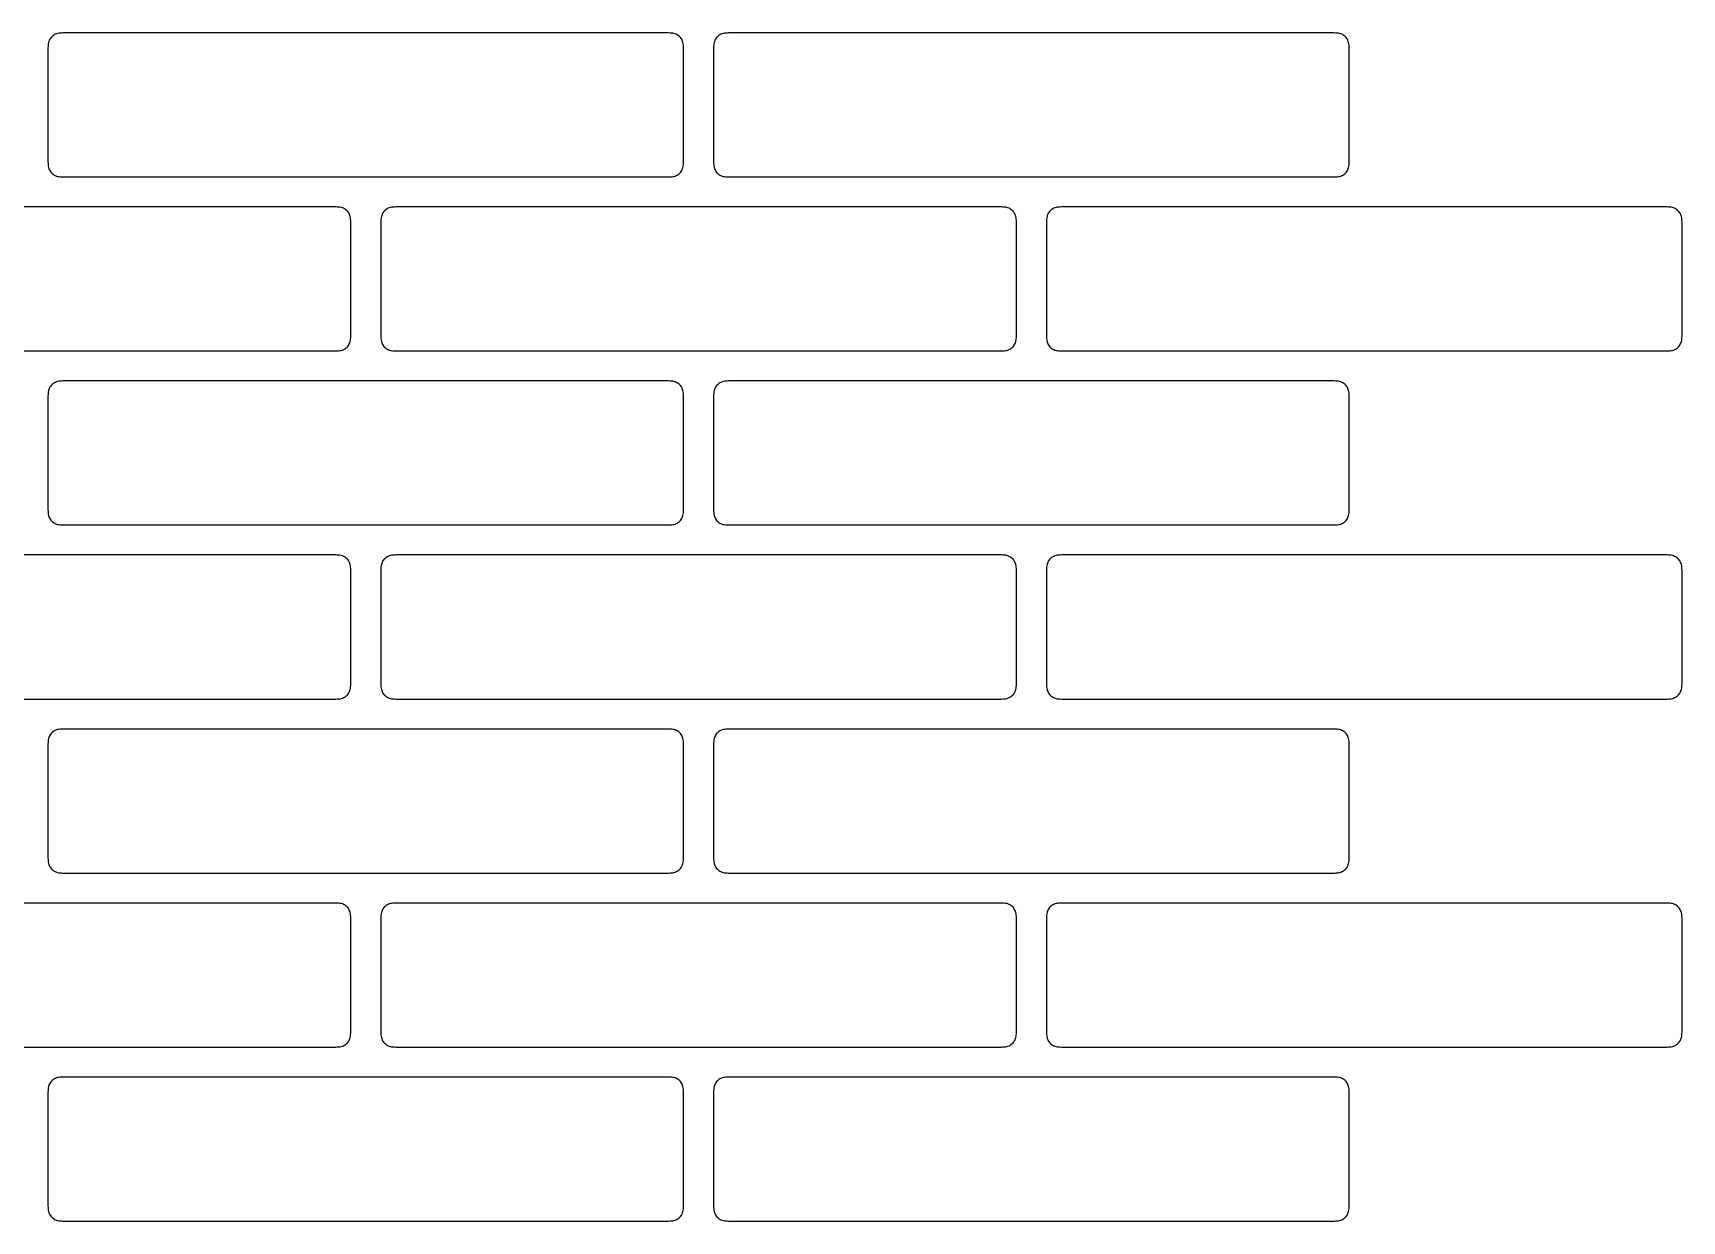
# Model space of a CAD drawing. Header units: metres. Extents: x 0 to 1210, y 0 to 744.
# Drawn here: x 660 to 1210, y 348 to 744 of the extents above; entities that cross this region are included whole.
import ezdxf

# ---------------------------------------------------------------- set-up
doc = ezdxf.new("R2010")
doc.units = ezdxf.units.M

msp = doc.modelspace()

# ---------------------------------------------------------------- linework, layer by layer
for p, q in [((666.07, 741.89), (665.9, 741.55)), ((666.25, 742.2), (666.07, 741.89)), ((666.47, 742.49), (666.25, 742.2)), ((666.7, 742.75), (666.47, 742.49)), ((666.97, 742.99), (666.7, 742.75)), ((667.25, 743.2), (666.97, 742.99)), ((667.57, 743.39), (667.25, 743.2)), ((667.9, 743.55), (667.57, 743.39)), ((668.27, 743.69), (667.9, 743.55)), ((668.65, 743.8), (668.27, 743.69)), ((669.07, 743.89), (668.65, 743.8)), ((669.5, 743.95), (669.07, 743.89)), ((669.97, 743.99), (669.5, 743.95)), ((670.45, 744), (669.97, 743.99)), ((872.27, 744), (670.45, 744)), ((872.76, 743.99), (872.27, 744)), ((873.22, 743.95), (872.76, 743.99)), ((873.66, 743.89), (873.22, 743.95)), ((874.07, 743.8), (873.66, 743.89)), ((874.46, 743.69), (874.07, 743.8)), ((874.82, 743.55), (874.46, 743.69)), ((875.16, 743.39), (874.82, 743.55)), ((875.47, 743.2), (875.16, 743.39)), ((875.76, 742.99), (875.47, 743.2)), ((876.02, 742.75), (875.76, 742.99)), ((876.26, 742.49), (876.02, 742.75)), ((876.47, 742.2), (876.26, 742.49)), ((876.66, 741.89), (876.47, 742.2)), ((876.82, 741.55), (876.66, 741.89)), ((887.89, 741.89), (887.72, 741.55)), ((888.07, 742.2), (887.89, 741.89)), ((888.29, 742.49), (888.07, 742.2)), ((888.52, 742.75), (888.29, 742.49)), ((888.79, 742.99), (888.52, 742.75)), ((889.07, 743.2), (888.79, 742.99)), ((889.39, 743.39), (889.07, 743.2)), ((889.72, 743.55), (889.39, 743.39)), ((890.09, 743.69), (889.72, 743.55)), ((890.47, 743.8), (890.09, 743.69)), ((890.89, 743.89), (890.47, 743.8)), ((891.32, 743.95), (890.89, 743.89)), ((891.79, 743.99), (891.32, 743.95)), ((892.27, 744), (891.79, 743.99)), ((1094.09, 744), (892.27, 744)), ((1094.58, 743.99), (1094.09, 744)), ((1095.04, 743.95), (1094.58, 743.99)), ((1095.48, 743.89), (1095.04, 743.95)), ((1095.89, 743.8), (1095.48, 743.89)), ((1096.28, 743.69), (1095.89, 743.8)), ((1096.64, 743.55), (1096.28, 743.69)), ((1096.98, 743.39), (1096.64, 743.55)), ((1097.29, 743.2), (1096.98, 743.39)), ((1097.58, 742.99), (1097.29, 743.2)), ((1097.84, 742.75), (1097.58, 742.99)), ((1098.08, 742.49), (1097.84, 742.75)), ((1098.29, 742.2), (1098.08, 742.49)), ((1098.48, 741.89), (1098.29, 742.2)), ((1098.64, 741.55), (1098.48, 741.89)), ((665.47, 739.49), (665.45, 739)), ((665.45, 739), (665.45, 701)), ((665.5, 739.95), (665.47, 739.49)), ((665.57, 740.39), (665.5, 739.95)), ((665.65, 740.8), (665.57, 740.39)), ((665.77, 741.19), (665.65, 740.8)), ((665.9, 741.55), (665.77, 741.19)), ((876.96, 741.19), (876.82, 741.55)), ((877.07, 740.8), (876.96, 741.19)), ((877.16, 740.39), (877.07, 740.8)), ((877.22, 739.95), (877.16, 740.39)), ((877.26, 739.49), (877.22, 739.95)), ((877.27, 739), (877.26, 739.49)), ((877.27, 701), (877.27, 739)), ((887.29, 739.49), (887.27, 739)), ((887.27, 739), (887.27, 701)), ((887.32, 739.95), (887.29, 739.49)), ((887.39, 740.39), (887.32, 739.95)), ((887.47, 740.8), (887.39, 740.39)), ((887.59, 741.19), (887.47, 740.8)), ((887.72, 741.55), (887.59, 741.19)), ((1098.78, 741.19), (1098.64, 741.55)), ((1098.89, 740.8), (1098.78, 741.19)), ((1098.98, 740.39), (1098.89, 740.8)), ((1099.04, 739.95), (1098.98, 740.39)), ((1099.08, 739.49), (1099.04, 739.95)), ((1099.09, 739), (1099.08, 739.49)), ((1099.09, 701), (1099.09, 739)), ((665.45, 701), (665.47, 700.51)), ((665.47, 700.51), (665.5, 700.05)), ((665.5, 700.05), (665.57, 699.61)), ((665.57, 699.61), (665.65, 699.2)), ((665.65, 699.2), (665.77, 698.81)), ((665.77, 698.81), (665.9, 698.45)), ((665.9, 698.45), (666.07, 698.11)), ((666.07, 698.11), (666.25, 697.8)), ((876.47, 697.8), (876.66, 698.11)), ((876.66, 698.11), (876.82, 698.45)), ((876.82, 698.45), (876.96, 698.81)), ((876.96, 698.81), (877.07, 699.2)), ((877.07, 699.2), (877.16, 699.61)), ((877.16, 699.61), (877.22, 700.05)), ((877.22, 700.05), (877.26, 700.51)), ((877.26, 700.51), (877.27, 701)), ((887.27, 701), (887.29, 700.51)), ((887.29, 700.51), (887.32, 700.05)), ((887.32, 700.05), (887.39, 699.61)), ((887.39, 699.61), (887.47, 699.2)), ((887.47, 699.2), (887.59, 698.81)), ((887.59, 698.81), (887.72, 698.45)), ((887.72, 698.45), (887.89, 698.11)), ((887.89, 698.11), (888.07, 697.8)), ((1098.29, 697.8), (1098.48, 698.11)), ((1098.48, 698.11), (1098.64, 698.45)), ((1098.64, 698.45), (1098.78, 698.81)), ((1098.78, 698.81), (1098.89, 699.2)), ((1098.89, 699.2), (1098.98, 699.61)), ((1098.98, 699.61), (1099.04, 700.05)), ((1099.04, 700.05), (1099.08, 700.51)), ((1099.08, 700.51), (1099.09, 701)), ((666.25, 697.8), (666.47, 697.51)), ((666.47, 697.51), (666.7, 697.25)), ((666.7, 697.25), (666.97, 697.01)), ((666.97, 697.01), (667.25, 696.8)), ((667.25, 696.8), (667.57, 696.61)), ((667.57, 696.61), (667.9, 696.45)), ((667.9, 696.45), (668.27, 696.31)), ((668.27, 696.31), (668.65, 696.2)), ((668.65, 696.2), (669.07, 696.11)), ((669.07, 696.11), (669.5, 696.05)), ((669.5, 696.05), (669.97, 696.01)), ((669.97, 696.01), (670.45, 696)), ((670.45, 696), (872.27, 696)), ((872.27, 696), (872.76, 696.01)), ((872.76, 696.01), (873.22, 696.05)), ((873.22, 696.05), (873.66, 696.11)), ((873.66, 696.11), (874.07, 696.2)), ((874.07, 696.2), (874.46, 696.31)), ((874.46, 696.31), (874.82, 696.45)), ((874.82, 696.45), (875.16, 696.61)), ((875.16, 696.61), (875.47, 696.8)), ((875.47, 696.8), (875.76, 697.01)), ((875.76, 697.01), (876.02, 697.25)), ((876.02, 697.25), (876.26, 697.51)), ((876.26, 697.51), (876.47, 697.8)), ((888.07, 697.8), (888.29, 697.51)), ((888.29, 697.51), (888.52, 697.25)), ((888.52, 697.25), (888.79, 697.01)), ((888.79, 697.01), (889.07, 696.8)), ((889.07, 696.8), (889.39, 696.61)), ((889.39, 696.61), (889.72, 696.45)), ((889.72, 696.45), (890.09, 696.31)), ((890.09, 696.31), (890.47, 696.2)), ((890.47, 696.2), (890.89, 696.11)), ((890.89, 696.11), (891.32, 696.05)), ((891.32, 696.05), (891.79, 696.01)), ((891.79, 696.01), (892.27, 696)), ((892.27, 696), (1094.09, 696)), ((1094.09, 696), (1094.58, 696.01)), ((1094.58, 696.01), (1095.04, 696.05)), ((1095.04, 696.05), (1095.48, 696.11)), ((1095.48, 696.11), (1095.89, 696.2)), ((1095.89, 696.2), (1096.28, 696.31)), ((1096.28, 696.31), (1096.64, 696.45)), ((1096.64, 696.45), (1096.98, 696.61)), ((1096.98, 696.61), (1097.29, 696.8)), ((1097.29, 696.8), (1097.58, 697.01)), ((1097.58, 697.01), (1097.84, 697.25)), ((1097.84, 697.25), (1098.08, 697.51)), ((1098.08, 697.51), (1098.29, 697.8)), ((761.36, 686), (559.55, 686)), ((761.85, 685.99), (761.36, 686)), ((762.31, 685.95), (761.85, 685.99)), ((762.75, 685.89), (762.31, 685.95)), ((763.16, 685.8), (762.75, 685.89)), ((763.55, 685.69), (763.16, 685.8)), ((763.91, 685.55), (763.55, 685.69)), ((764.25, 685.39), (763.91, 685.55)), ((764.56, 685.2), (764.25, 685.39)), ((764.85, 684.99), (764.56, 685.2)), ((765.11, 684.75), (764.85, 684.99)), ((765.35, 684.49), (765.11, 684.75)), ((765.56, 684.2), (765.35, 684.49)), ((765.75, 683.89), (765.56, 684.2)), ((765.91, 683.55), (765.75, 683.89)), ((766.05, 683.19), (765.91, 683.55)), ((766.16, 682.8), (766.05, 683.19)), ((766.25, 682.39), (766.16, 682.8)), ((766.31, 681.95), (766.25, 682.39)), ((766.35, 681.49), (766.31, 681.95)), ((766.36, 681), (766.35, 681.49)), ((776.38, 681.49), (776.36, 681)), ((776.41, 681.95), (776.38, 681.49)), ((776.48, 682.39), (776.41, 681.95)), ((776.56, 682.8), (776.48, 682.39)), ((776.68, 683.19), (776.56, 682.8)), ((776.81, 683.55), (776.68, 683.19)), ((776.98, 683.89), (776.81, 683.55)), ((777.16, 684.2), (776.98, 683.89)), ((777.38, 684.49), (777.16, 684.2)), ((777.61, 684.75), (777.38, 684.49)), ((777.88, 684.99), (777.61, 684.75)), ((778.16, 685.2), (777.88, 684.99)), ((778.48, 685.39), (778.16, 685.2)), ((778.81, 685.55), (778.48, 685.39)), ((779.18, 685.69), (778.81, 685.55)), ((779.56, 685.8), (779.18, 685.69)), ((779.98, 685.89), (779.56, 685.8)), ((780.41, 685.95), (779.98, 685.89)), ((780.88, 685.99), (780.41, 685.95)), ((781.36, 686), (780.88, 685.99)), ((983.18, 686), (781.36, 686)), ((983.67, 685.99), (983.18, 686)), ((984.13, 685.95), (983.67, 685.99)), ((984.57, 685.89), (984.13, 685.95)), ((984.98, 685.8), (984.57, 685.89)), ((985.37, 685.69), (984.98, 685.8)), ((985.73, 685.55), (985.37, 685.69)), ((986.07, 685.39), (985.73, 685.55)), ((986.38, 685.2), (986.07, 685.39)), ((986.67, 684.99), (986.38, 685.2)), ((986.93, 684.75), (986.67, 684.99)), ((987.17, 684.49), (986.93, 684.75)), ((987.38, 684.2), (987.17, 684.49)), ((987.57, 683.89), (987.38, 684.2)), ((987.73, 683.55), (987.57, 683.89)), ((987.87, 683.19), (987.73, 683.55)), ((987.98, 682.8), (987.87, 683.19)), ((988.07, 682.39), (987.98, 682.8)), ((988.13, 681.95), (988.07, 682.39)), ((988.17, 681.49), (988.13, 681.95)), ((988.18, 681), (988.17, 681.49)), ((998.19, 681.49), (998.18, 681)), ((998.23, 681.95), (998.19, 681.49)), ((998.29, 682.39), (998.23, 681.95)), ((998.38, 682.8), (998.29, 682.39)), ((998.49, 683.19), (998.38, 682.8)), ((998.63, 683.55), (998.49, 683.19)), ((998.79, 683.89), (998.63, 683.55)), ((998.98, 684.2), (998.79, 683.89)), ((999.19, 684.49), (998.98, 684.2)), ((999.43, 684.75), (999.19, 684.49)), ((999.69, 684.99), (999.43, 684.75)), ((999.98, 685.2), (999.69, 684.99)), ((1000.29, 685.39), (999.98, 685.2)), ((1000.63, 685.55), (1000.29, 685.39)), ((1000.99, 685.69), (1000.63, 685.55)), ((1001.38, 685.8), (1000.99, 685.69)), ((1001.79, 685.89), (1001.38, 685.8)), ((1002.23, 685.95), (1001.79, 685.89)), ((1002.69, 685.99), (1002.23, 685.95)), ((1003.18, 686), (1002.69, 685.99)), ((1205, 686), (1003.18, 686)), ((1205.49, 685.99), (1205, 686)), ((1205.95, 685.95), (1205.49, 685.99)), ((1206.39, 685.89), (1205.95, 685.95)), ((1206.8, 685.8), (1206.39, 685.89)), ((1207.19, 685.69), (1206.8, 685.8)), ((1207.55, 685.55), (1207.19, 685.69)), ((1207.89, 685.39), (1207.55, 685.55)), ((1208.2, 685.2), (1207.89, 685.39)), ((1208.49, 684.99), (1208.2, 685.2)), ((1208.75, 684.75), (1208.49, 684.99)), ((1208.99, 684.49), (1208.75, 684.75)), ((1209.2, 684.2), (1208.99, 684.49)), ((1209.39, 683.89), (1209.2, 684.2)), ((1209.55, 683.55), (1209.39, 683.89)), ((1209.69, 683.19), (1209.55, 683.55)), ((1209.8, 682.8), (1209.69, 683.19)), ((1209.89, 682.39), (1209.8, 682.8)), ((1209.95, 681.95), (1209.89, 682.39)), ((1209.99, 681.49), (1209.95, 681.95)), ((1210, 681), (1209.99, 681.49)), ((766.36, 643), (766.36, 681)), ((776.36, 681), (776.36, 643)), ((988.18, 643), (988.18, 681)), ((998.18, 681), (998.18, 643)), ((1210, 643), (1210, 681)), ((766.35, 642.51), (766.36, 643)), ((776.36, 643), (776.38, 642.51)), ((988.17, 642.51), (988.18, 643)), ((998.18, 643), (998.19, 642.51)), ((1209.99, 642.51), (1210, 643)), ((559.55, 638), (761.36, 638)), ((761.36, 638), (761.85, 638.01)), ((761.85, 638.01), (762.31, 638.05)), ((762.31, 638.05), (762.75, 638.11)), ((762.75, 638.11), (763.16, 638.2)), ((763.16, 638.2), (763.55, 638.31)), ((763.55, 638.31), (763.91, 638.45)), ((763.91, 638.45), (764.25, 638.61)), ((764.25, 638.61), (764.56, 638.8)), ((764.56, 638.8), (764.85, 639.01)), ((764.85, 639.01), (765.11, 639.25)), ((765.11, 639.25), (765.35, 639.51)), ((765.35, 639.51), (765.56, 639.8)), ((765.56, 639.8), (765.75, 640.11)), ((765.75, 640.11), (765.91, 640.45)), ((765.91, 640.45), (766.05, 640.81)), ((766.05, 640.81), (766.16, 641.2)), ((766.16, 641.2), (766.25, 641.61)), ((766.25, 641.61), (766.31, 642.05)), ((766.31, 642.05), (766.35, 642.51)), ((776.38, 642.51), (776.41, 642.05)), ((776.41, 642.05), (776.48, 641.61)), ((776.48, 641.61), (776.56, 641.2)), ((776.56, 641.2), (776.68, 640.81)), ((776.68, 640.81), (776.81, 640.45)), ((776.81, 640.45), (776.98, 640.11)), ((776.98, 640.11), (777.16, 639.8)), ((777.16, 639.8), (777.38, 639.51)), ((777.38, 639.51), (777.61, 639.25)), ((777.61, 639.25), (777.88, 639.01)), ((777.88, 639.01), (778.16, 638.8)), ((778.16, 638.8), (778.48, 638.61)), ((778.48, 638.61), (778.81, 638.45)), ((778.81, 638.45), (779.18, 638.31)), ((779.18, 638.31), (779.56, 638.2)), ((779.56, 638.2), (779.98, 638.11)), ((779.98, 638.11), (780.41, 638.05)), ((780.41, 638.05), (780.88, 638.01)), ((780.88, 638.01), (781.36, 638)), ((781.36, 638), (983.18, 638)), ((983.18, 638), (983.67, 638.01)), ((983.67, 638.01), (984.13, 638.05)), ((984.13, 638.05), (984.57, 638.11)), ((984.57, 638.11), (984.98, 638.2)), ((984.98, 638.2), (985.37, 638.31)), ((985.37, 638.31), (985.73, 638.45)), ((985.73, 638.45), (986.07, 638.61)), ((986.07, 638.61), (986.38, 638.8)), ((986.38, 638.8), (986.67, 639.01)), ((986.67, 639.01), (986.93, 639.25)), ((986.93, 639.25), (987.17, 639.51)), ((987.17, 639.51), (987.38, 639.8)), ((987.38, 639.8), (987.57, 640.11)), ((987.57, 640.11), (987.73, 640.45)), ((987.73, 640.45), (987.87, 640.81)), ((987.87, 640.81), (987.98, 641.2)), ((987.98, 641.2), (988.07, 641.61)), ((988.07, 641.61), (988.13, 642.05)), ((988.13, 642.05), (988.17, 642.51)), ((998.19, 642.51), (998.23, 642.05)), ((998.23, 642.05), (998.29, 641.61)), ((998.29, 641.61), (998.38, 641.2)), ((998.38, 641.2), (998.49, 640.81)), ((998.49, 640.81), (998.63, 640.45)), ((998.63, 640.45), (998.79, 640.11)), ((998.79, 640.11), (998.98, 639.8)), ((998.98, 639.8), (999.19, 639.51)), ((999.19, 639.51), (999.43, 639.25)), ((999.43, 639.25), (999.69, 639.01)), ((999.69, 639.01), (999.98, 638.8)), ((999.98, 638.8), (1000.29, 638.61)), ((1000.29, 638.61), (1000.63, 638.45)), ((1000.63, 638.45), (1000.99, 638.31)), ((1000.99, 638.31), (1001.38, 638.2)), ((1001.38, 638.2), (1001.79, 638.11)), ((1001.79, 638.11), (1002.23, 638.05)), ((1002.23, 638.05), (1002.69, 638.01)), ((1002.69, 638.01), (1003.18, 638)), ((1003.18, 638), (1205, 638)), ((1205, 638), (1205.49, 638.01)), ((1205.49, 638.01), (1205.95, 638.05)), ((1205.95, 638.05), (1206.39, 638.11)), ((1206.39, 638.11), (1206.8, 638.2)), ((1206.8, 638.2), (1207.19, 638.31)), ((1207.19, 638.31), (1207.55, 638.45)), ((1207.55, 638.45), (1207.89, 638.61)), ((1207.89, 638.61), (1208.2, 638.8)), ((1208.2, 638.8), (1208.49, 639.01)), ((1208.49, 639.01), (1208.75, 639.25)), ((1208.75, 639.25), (1208.99, 639.51)), ((1208.99, 639.51), (1209.2, 639.8)), ((1209.2, 639.8), (1209.39, 640.11)), ((1209.39, 640.11), (1209.55, 640.45)), ((1209.55, 640.45), (1209.69, 640.81)), ((1209.69, 640.81), (1209.8, 641.2)), ((1209.8, 641.2), (1209.89, 641.61)), ((1209.89, 641.61), (1209.95, 642.05)), ((1209.95, 642.05), (1209.99, 642.51)), ((666.47, 626.49), (666.25, 626.2)), ((666.7, 626.75), (666.47, 626.49)), ((666.97, 626.99), (666.7, 626.75)), ((667.25, 627.2), (666.97, 626.99)), ((667.57, 627.39), (667.25, 627.2)), ((667.9, 627.55), (667.57, 627.39)), ((668.27, 627.69), (667.9, 627.55)), ((668.65, 627.8), (668.27, 627.69)), ((669.07, 627.89), (668.65, 627.8)), ((669.5, 627.95), (669.07, 627.89)), ((669.97, 627.99), (669.5, 627.95)), ((670.45, 628), (669.97, 627.99)), ((872.27, 628), (670.45, 628)), ((872.76, 627.99), (872.27, 628)), ((873.22, 627.95), (872.76, 627.99)), ((873.66, 627.89), (873.22, 627.95)), ((874.07, 627.8), (873.66, 627.89)), ((874.46, 627.69), (874.07, 627.8)), ((874.82, 627.55), (874.46, 627.69)), ((875.16, 627.39), (874.82, 627.55)), ((875.47, 627.2), (875.16, 627.39)), ((875.76, 626.99), (875.47, 627.2)), ((876.02, 626.75), (875.76, 626.99)), ((876.26, 626.49), (876.02, 626.75)), ((876.47, 626.2), (876.26, 626.49)), ((888.29, 626.49), (888.07, 626.2)), ((888.52, 626.75), (888.29, 626.49)), ((888.79, 626.99), (888.52, 626.75)), ((889.07, 627.2), (888.79, 626.99)), ((889.39, 627.39), (889.07, 627.2)), ((889.72, 627.55), (889.39, 627.39)), ((890.09, 627.69), (889.72, 627.55)), ((890.47, 627.8), (890.09, 627.69)), ((890.89, 627.89), (890.47, 627.8)), ((891.32, 627.95), (890.89, 627.89)), ((891.79, 627.99), (891.32, 627.95)), ((892.27, 628), (891.79, 627.99)), ((1094.09, 628), (892.27, 628)), ((1094.58, 627.99), (1094.09, 628)), ((1095.04, 627.95), (1094.58, 627.99)), ((1095.48, 627.89), (1095.04, 627.95)), ((1095.89, 627.8), (1095.48, 627.89)), ((1096.28, 627.69), (1095.89, 627.8)), ((1096.64, 627.55), (1096.28, 627.69)), ((1096.98, 627.39), (1096.64, 627.55)), ((1097.29, 627.2), (1096.98, 627.39)), ((1097.58, 626.99), (1097.29, 627.2)), ((1097.84, 626.75), (1097.58, 626.99)), ((1098.08, 626.49), (1097.84, 626.75)), ((1098.29, 626.2), (1098.08, 626.49)), ((665.47, 623.49), (665.45, 623)), ((665.45, 623), (665.45, 585)), ((665.5, 623.95), (665.47, 623.49)), ((665.57, 624.39), (665.5, 623.95)), ((665.65, 624.8), (665.57, 624.39)), ((665.77, 625.19), (665.65, 624.8)), ((665.9, 625.55), (665.77, 625.19)), ((666.07, 625.89), (665.9, 625.55)), ((666.25, 626.2), (666.07, 625.89)), ((876.66, 625.89), (876.47, 626.2)), ((876.82, 625.55), (876.66, 625.89)), ((876.96, 625.19), (876.82, 625.55)), ((877.07, 624.8), (876.96, 625.19)), ((877.16, 624.39), (877.07, 624.8)), ((877.22, 623.95), (877.16, 624.39)), ((877.26, 623.49), (877.22, 623.95)), ((877.27, 623), (877.26, 623.49)), ((877.27, 585), (877.27, 623)), ((887.29, 623.49), (887.27, 623)), ((887.27, 623), (887.27, 585)), ((887.32, 623.95), (887.29, 623.49)), ((887.39, 624.39), (887.32, 623.95)), ((887.47, 624.8), (887.39, 624.39)), ((887.59, 625.19), (887.47, 624.8)), ((887.72, 625.55), (887.59, 625.19)), ((887.89, 625.89), (887.72, 625.55)), ((888.07, 626.2), (887.89, 625.89)), ((1098.48, 625.89), (1098.29, 626.2)), ((1098.64, 625.55), (1098.48, 625.89)), ((1098.78, 625.19), (1098.64, 625.55)), ((1098.89, 624.8), (1098.78, 625.19)), ((1098.98, 624.39), (1098.89, 624.8)), ((1099.04, 623.95), (1098.98, 624.39)), ((1099.08, 623.49), (1099.04, 623.95)), ((1099.09, 623), (1099.08, 623.49)), ((1099.09, 585), (1099.09, 623)), ((665.45, 585), (665.47, 584.51)), ((665.47, 584.51), (665.5, 584.05)), ((665.5, 584.05), (665.57, 583.61)), ((665.57, 583.61), (665.65, 583.2)), ((665.65, 583.2), (665.77, 582.81)), ((665.77, 582.81), (665.9, 582.45)), ((876.82, 582.45), (876.96, 582.81)), ((876.96, 582.81), (877.07, 583.2)), ((877.07, 583.2), (877.16, 583.61)), ((877.16, 583.61), (877.22, 584.05)), ((877.22, 584.05), (877.26, 584.51)), ((877.26, 584.51), (877.27, 585)), ((887.27, 585), (887.29, 584.51)), ((887.29, 584.51), (887.32, 584.05)), ((887.32, 584.05), (887.39, 583.61)), ((887.39, 583.61), (887.47, 583.2)), ((887.47, 583.2), (887.59, 582.81)), ((887.59, 582.81), (887.72, 582.45)), ((1098.64, 582.45), (1098.78, 582.81)), ((1098.78, 582.81), (1098.89, 583.2)), ((1098.89, 583.2), (1098.98, 583.61)), ((1098.98, 583.61), (1099.04, 584.05)), ((1099.04, 584.05), (1099.08, 584.51)), ((1099.08, 584.51), (1099.09, 585)), ((665.9, 582.45), (666.07, 582.11)), ((666.07, 582.11), (666.25, 581.8)), ((666.25, 581.8), (666.47, 581.51)), ((666.47, 581.51), (666.7, 581.25)), ((666.7, 581.25), (666.97, 581.01)), ((666.97, 581.01), (667.25, 580.8)), ((667.25, 580.8), (667.57, 580.61)), ((667.57, 580.61), (667.9, 580.45)), ((667.9, 580.45), (668.27, 580.31)), ((668.27, 580.31), (668.65, 580.2)), ((668.65, 580.2), (669.07, 580.11)), ((669.07, 580.11), (669.5, 580.05)), ((669.5, 580.05), (669.97, 580.01)), ((669.97, 580.01), (670.45, 580)), ((670.45, 580), (872.27, 580)), ((872.27, 580), (872.76, 580.01)), ((872.76, 580.01), (873.22, 580.05)), ((873.22, 580.05), (873.66, 580.11)), ((873.66, 580.11), (874.07, 580.2)), ((874.07, 580.2), (874.46, 580.31)), ((874.46, 580.31), (874.82, 580.45)), ((874.82, 580.45), (875.16, 580.61)), ((875.16, 580.61), (875.47, 580.8)), ((875.47, 580.8), (875.76, 581.01)), ((875.76, 581.01), (876.02, 581.25)), ((876.02, 581.25), (876.26, 581.51)), ((876.26, 581.51), (876.47, 581.8)), ((876.47, 581.8), (876.66, 582.11)), ((876.66, 582.11), (876.82, 582.45)), ((887.72, 582.45), (887.89, 582.11)), ((887.89, 582.11), (888.07, 581.8)), ((888.07, 581.8), (888.29, 581.51)), ((888.29, 581.51), (888.52, 581.25)), ((888.52, 581.25), (888.79, 581.01)), ((888.79, 581.01), (889.07, 580.8)), ((889.07, 580.8), (889.39, 580.61)), ((889.39, 580.61), (889.72, 580.45)), ((889.72, 580.45), (890.09, 580.31)), ((890.09, 580.31), (890.47, 580.2)), ((890.47, 580.2), (890.89, 580.11)), ((890.89, 580.11), (891.32, 580.05)), ((891.32, 580.05), (891.79, 580.01)), ((891.79, 580.01), (892.27, 580)), ((892.27, 580), (1094.09, 580)), ((1094.09, 580), (1094.58, 580.01)), ((1094.58, 580.01), (1095.04, 580.05)), ((1095.04, 580.05), (1095.48, 580.11)), ((1095.48, 580.11), (1095.89, 580.2)), ((1095.89, 580.2), (1096.28, 580.31)), ((1096.28, 580.31), (1096.64, 580.45)), ((1096.64, 580.45), (1096.98, 580.61)), ((1096.98, 580.61), (1097.29, 580.8)), ((1097.29, 580.8), (1097.58, 581.01)), ((1097.58, 581.01), (1097.84, 581.25)), ((1097.84, 581.25), (1098.08, 581.51)), ((1098.08, 581.51), (1098.29, 581.8)), ((1098.29, 581.8), (1098.48, 582.11)), ((1098.48, 582.11), (1098.64, 582.45)), ((761.36, 570), (559.55, 570)), ((761.85, 569.99), (761.36, 570)), ((762.31, 569.95), (761.85, 569.99)), ((762.75, 569.89), (762.31, 569.95)), ((763.16, 569.8), (762.75, 569.89)), ((763.55, 569.69), (763.16, 569.8)), ((763.91, 569.55), (763.55, 569.69)), ((764.25, 569.39), (763.91, 569.55)), ((764.56, 569.2), (764.25, 569.39)), ((764.85, 568.99), (764.56, 569.2)), ((765.11, 568.75), (764.85, 568.99)), ((765.35, 568.49), (765.11, 568.75)), ((765.56, 568.2), (765.35, 568.49)), ((765.75, 567.89), (765.56, 568.2)), ((765.91, 567.55), (765.75, 567.89)), ((766.05, 567.19), (765.91, 567.55)), ((766.16, 566.8), (766.05, 567.19)), ((766.25, 566.39), (766.16, 566.8)), ((766.31, 565.95), (766.25, 566.39)), ((776.48, 566.39), (776.41, 565.95)), ((776.56, 566.8), (776.48, 566.39)), ((776.68, 567.19), (776.56, 566.8)), ((776.81, 567.55), (776.68, 567.19)), ((776.98, 567.89), (776.81, 567.55)), ((777.16, 568.2), (776.98, 567.89)), ((777.38, 568.49), (777.16, 568.2)), ((777.61, 568.75), (777.38, 568.49)), ((777.88, 568.99), (777.61, 568.75)), ((778.16, 569.2), (777.88, 568.99)), ((778.48, 569.39), (778.16, 569.2)), ((778.81, 569.55), (778.48, 569.39)), ((779.18, 569.69), (778.81, 569.55)), ((779.56, 569.8), (779.18, 569.69)), ((779.98, 569.89), (779.56, 569.8)), ((780.41, 569.95), (779.98, 569.89)), ((780.88, 569.99), (780.41, 569.95)), ((781.36, 570), (780.88, 569.99)), ((983.18, 570), (781.36, 570)), ((983.67, 569.99), (983.18, 570)), ((984.13, 569.95), (983.67, 569.99)), ((984.57, 569.89), (984.13, 569.95)), ((984.98, 569.8), (984.57, 569.89)), ((985.37, 569.69), (984.98, 569.8)), ((985.73, 569.55), (985.37, 569.69)), ((986.07, 569.39), (985.73, 569.55)), ((986.38, 569.2), (986.07, 569.39)), ((986.67, 568.99), (986.38, 569.2)), ((986.93, 568.75), (986.67, 568.99)), ((987.17, 568.49), (986.93, 568.75)), ((987.38, 568.2), (987.17, 568.49)), ((987.57, 567.89), (987.38, 568.2)), ((987.73, 567.55), (987.57, 567.89)), ((987.87, 567.19), (987.73, 567.55)), ((987.98, 566.8), (987.87, 567.19)), ((988.07, 566.39), (987.98, 566.8)), ((988.13, 565.95), (988.07, 566.39)), ((998.29, 566.39), (998.23, 565.95)), ((998.38, 566.8), (998.29, 566.39)), ((998.49, 567.19), (998.38, 566.8)), ((998.63, 567.55), (998.49, 567.19)), ((998.79, 567.89), (998.63, 567.55)), ((998.98, 568.2), (998.79, 567.89)), ((999.19, 568.49), (998.98, 568.2)), ((999.43, 568.75), (999.19, 568.49)), ((999.69, 568.99), (999.43, 568.75)), ((999.98, 569.2), (999.69, 568.99)), ((1000.29, 569.39), (999.98, 569.2)), ((1000.63, 569.55), (1000.29, 569.39)), ((1000.99, 569.69), (1000.63, 569.55)), ((1001.38, 569.8), (1000.99, 569.69)), ((1001.79, 569.89), (1001.38, 569.8)), ((1002.23, 569.95), (1001.79, 569.89)), ((1002.69, 569.99), (1002.23, 569.95)), ((1003.18, 570), (1002.69, 569.99)), ((1205, 570), (1003.18, 570)), ((1205.49, 569.99), (1205, 570)), ((1205.95, 569.95), (1205.49, 569.99)), ((1206.39, 569.89), (1205.95, 569.95)), ((1206.8, 569.8), (1206.39, 569.89)), ((1207.19, 569.69), (1206.8, 569.8)), ((1207.55, 569.55), (1207.19, 569.69)), ((1207.89, 569.39), (1207.55, 569.55)), ((1208.2, 569.2), (1207.89, 569.39)), ((1208.49, 568.99), (1208.2, 569.2)), ((1208.75, 568.75), (1208.49, 568.99)), ((1208.99, 568.49), (1208.75, 568.75)), ((1209.2, 568.2), (1208.99, 568.49)), ((1209.39, 567.89), (1209.2, 568.2)), ((1209.55, 567.55), (1209.39, 567.89)), ((1209.69, 567.19), (1209.55, 567.55)), ((1209.8, 566.8), (1209.69, 567.19)), ((1209.89, 566.39), (1209.8, 566.8)), ((1209.95, 565.95), (1209.89, 566.39)), ((766.35, 565.49), (766.31, 565.95)), ((766.36, 565), (766.35, 565.49)), ((766.36, 527), (766.36, 565)), ((776.38, 565.49), (776.36, 565)), ((776.36, 565), (776.36, 527)), ((776.41, 565.95), (776.38, 565.49)), ((988.17, 565.49), (988.13, 565.95)), ((988.18, 565), (988.17, 565.49)), ((988.18, 527), (988.18, 565)), ((998.19, 565.49), (998.18, 565)), ((998.18, 565), (998.18, 527)), ((998.23, 565.95), (998.19, 565.49)), ((1209.99, 565.49), (1209.95, 565.95)), ((1210, 565), (1209.99, 565.49)), ((1210, 527), (1210, 565)), ((762.31, 522.05), (762.75, 522.11)), ((762.75, 522.11), (763.16, 522.2)), ((763.16, 522.2), (763.55, 522.31)), ((763.55, 522.31), (763.91, 522.45)), ((763.91, 522.45), (764.25, 522.61)), ((764.25, 522.61), (764.56, 522.8)), ((764.56, 522.8), (764.85, 523.01)), ((764.85, 523.01), (765.11, 523.25)), ((765.11, 523.25), (765.35, 523.51)), ((765.35, 523.51), (765.56, 523.8)), ((765.56, 523.8), (765.75, 524.11)), ((765.75, 524.11), (765.91, 524.45)), ((765.91, 524.45), (766.05, 524.81)), ((766.05, 524.81), (766.16, 525.2)), ((766.16, 525.2), (766.25, 525.61)), ((766.25, 525.61), (766.31, 526.05)), ((766.31, 526.05), (766.35, 526.51)), ((766.35, 526.51), (766.36, 527)), ((776.36, 527), (776.38, 526.51)), ((776.38, 526.51), (776.41, 526.05)), ((776.41, 526.05), (776.48, 525.61)), ((776.48, 525.61), (776.56, 525.2)), ((776.56, 525.2), (776.68, 524.81)), ((776.68, 524.81), (776.81, 524.45)), ((776.81, 524.45), (776.98, 524.11)), ((776.98, 524.11), (777.16, 523.8)), ((777.16, 523.8), (777.38, 523.51)), ((777.38, 523.51), (777.61, 523.25)), ((777.61, 523.25), (777.88, 523.01)), ((777.88, 523.01), (778.16, 522.8)), ((778.16, 522.8), (778.48, 522.61)), ((778.48, 522.61), (778.81, 522.45)), ((778.81, 522.45), (779.18, 522.31)), ((779.18, 522.31), (779.56, 522.2)), ((779.56, 522.2), (779.98, 522.11)), ((779.98, 522.11), (780.41, 522.05)), ((984.13, 522.05), (984.57, 522.11)), ((984.57, 522.11), (984.98, 522.2)), ((984.98, 522.2), (985.37, 522.31)), ((985.37, 522.31), (985.73, 522.45)), ((985.73, 522.45), (986.07, 522.61)), ((986.07, 522.61), (986.38, 522.8)), ((986.38, 522.8), (986.67, 523.01)), ((986.67, 523.01), (986.93, 523.25)), ((986.93, 523.25), (987.17, 523.51)), ((987.17, 523.51), (987.38, 523.8)), ((987.38, 523.8), (987.57, 524.11)), ((987.57, 524.11), (987.73, 524.45)), ((987.73, 524.45), (987.87, 524.81)), ((987.87, 524.81), (987.98, 525.2)), ((987.98, 525.2), (988.07, 525.61)), ((988.07, 525.61), (988.13, 526.05)), ((988.13, 526.05), (988.17, 526.51)), ((988.17, 526.51), (988.18, 527)), ((998.18, 527), (998.19, 526.51)), ((998.19, 526.51), (998.23, 526.05)), ((998.23, 526.05), (998.29, 525.61)), ((998.29, 525.61), (998.38, 525.2)), ((998.38, 525.2), (998.49, 524.81)), ((998.49, 524.81), (998.63, 524.45)), ((998.63, 524.45), (998.79, 524.11)), ((998.79, 524.11), (998.98, 523.8)), ((998.98, 523.8), (999.19, 523.51)), ((999.19, 523.51), (999.43, 523.25)), ((999.43, 523.25), (999.69, 523.01)), ((999.69, 523.01), (999.98, 522.8)), ((999.98, 522.8), (1000.29, 522.61)), ((1000.29, 522.61), (1000.63, 522.45)), ((1000.63, 522.45), (1000.99, 522.31)), ((1000.99, 522.31), (1001.38, 522.2)), ((1001.38, 522.2), (1001.79, 522.11)), ((1001.79, 522.11), (1002.23, 522.05)), ((1205.95, 522.05), (1206.39, 522.11)), ((1206.39, 522.11), (1206.8, 522.2)), ((1206.8, 522.2), (1207.19, 522.31)), ((1207.19, 522.31), (1207.55, 522.45)), ((1207.55, 522.45), (1207.89, 522.61)), ((1207.89, 522.61), (1208.2, 522.8)), ((1208.2, 522.8), (1208.49, 523.01)), ((1208.49, 523.01), (1208.75, 523.25)), ((1208.75, 523.25), (1208.99, 523.51)), ((1208.99, 523.51), (1209.2, 523.8)), ((1209.2, 523.8), (1209.39, 524.11)), ((1209.39, 524.11), (1209.55, 524.45)), ((1209.55, 524.45), (1209.69, 524.81)), ((1209.69, 524.81), (1209.8, 525.2)), ((1209.8, 525.2), (1209.89, 525.61)), ((1209.89, 525.61), (1209.95, 526.05)), ((1209.95, 526.05), (1209.99, 526.51)), ((1209.99, 526.51), (1210, 527)), ((559.55, 522), (761.36, 522)), ((761.36, 522), (761.85, 522.01)), ((761.85, 522.01), (762.31, 522.05)), ((780.41, 522.05), (780.88, 522.01)), ((780.88, 522.01), (781.36, 522)), ((781.36, 522), (983.18, 522)), ((983.18, 522), (983.67, 522.01)), ((983.67, 522.01), (984.13, 522.05)), ((1002.23, 522.05), (1002.69, 522.01)), ((1002.69, 522.01), (1003.18, 522)), ((1003.18, 522), (1205, 522)), ((1205, 522), (1205.49, 522.01)), ((1205.49, 522.01), (1205.95, 522.05)), ((667.25, 511.2), (666.97, 510.99)), ((667.57, 511.39), (667.25, 511.2)), ((667.9, 511.55), (667.57, 511.39)), ((668.27, 511.69), (667.9, 511.55)), ((668.65, 511.8), (668.27, 511.69)), ((669.07, 511.89), (668.65, 511.8)), ((669.5, 511.95), (669.07, 511.89)), ((669.97, 511.99), (669.5, 511.95)), ((670.45, 512), (669.97, 511.99)), ((872.27, 512), (670.45, 512)), ((872.76, 511.99), (872.27, 512)), ((873.22, 511.95), (872.76, 511.99)), ((873.66, 511.89), (873.22, 511.95)), ((874.07, 511.8), (873.66, 511.89)), ((874.46, 511.69), (874.07, 511.8)), ((874.82, 511.55), (874.46, 511.69)), ((875.16, 511.39), (874.82, 511.55)), ((875.47, 511.2), (875.16, 511.39)), ((875.76, 510.99), (875.47, 511.2)), ((889.07, 511.2), (888.79, 510.99)), ((889.39, 511.39), (889.07, 511.2)), ((889.72, 511.55), (889.39, 511.39)), ((890.09, 511.69), (889.72, 511.55)), ((890.47, 511.8), (890.09, 511.69)), ((890.89, 511.89), (890.47, 511.8)), ((891.32, 511.95), (890.89, 511.89)), ((891.79, 511.99), (891.32, 511.95)), ((892.27, 512), (891.79, 511.99)), ((1094.09, 512), (892.27, 512)), ((1094.58, 511.99), (1094.09, 512)), ((1095.04, 511.95), (1094.58, 511.99)), ((1095.48, 511.89), (1095.04, 511.95)), ((1095.89, 511.8), (1095.48, 511.89)), ((1096.28, 511.69), (1095.89, 511.8)), ((1096.64, 511.55), (1096.28, 511.69)), ((1096.98, 511.39), (1096.64, 511.55)), ((1097.29, 511.2), (1096.98, 511.39)), ((1097.58, 510.99), (1097.29, 511.2)), ((665.47, 507.49), (665.45, 507)), ((665.45, 507), (665.45, 469)), ((665.5, 507.95), (665.47, 507.49)), ((665.57, 508.39), (665.5, 507.95)), ((665.65, 508.8), (665.57, 508.39)), ((665.77, 509.19), (665.65, 508.8)), ((665.9, 509.55), (665.77, 509.19)), ((666.07, 509.89), (665.9, 509.55)), ((666.25, 510.2), (666.07, 509.89)), ((666.47, 510.49), (666.25, 510.2)), ((666.7, 510.75), (666.47, 510.49)), ((666.97, 510.99), (666.7, 510.75)), ((876.02, 510.75), (875.76, 510.99)), ((876.26, 510.49), (876.02, 510.75)), ((876.47, 510.2), (876.26, 510.49)), ((876.66, 509.89), (876.47, 510.2)), ((876.82, 509.55), (876.66, 509.89)), ((876.96, 509.19), (876.82, 509.55)), ((877.07, 508.8), (876.96, 509.19)), ((877.16, 508.39), (877.07, 508.8)), ((877.22, 507.95), (877.16, 508.39)), ((877.26, 507.49), (877.22, 507.95)), ((877.27, 507), (877.26, 507.49)), ((877.27, 469), (877.27, 507)), ((887.29, 507.49), (887.27, 507)), ((887.27, 507), (887.27, 469)), ((887.32, 507.95), (887.29, 507.49)), ((887.39, 508.39), (887.32, 507.95)), ((887.47, 508.8), (887.39, 508.39)), ((887.59, 509.19), (887.47, 508.8)), ((887.72, 509.55), (887.59, 509.19)), ((887.89, 509.89), (887.72, 509.55)), ((888.07, 510.2), (887.89, 509.89)), ((888.29, 510.49), (888.07, 510.2)), ((888.52, 510.75), (888.29, 510.49)), ((888.79, 510.99), (888.52, 510.75)), ((1097.84, 510.75), (1097.58, 510.99)), ((1098.08, 510.49), (1097.84, 510.75)), ((1098.29, 510.2), (1098.08, 510.49)), ((1098.48, 509.89), (1098.29, 510.2)), ((1098.64, 509.55), (1098.48, 509.89)), ((1098.78, 509.19), (1098.64, 509.55)), ((1098.89, 508.8), (1098.78, 509.19)), ((1098.98, 508.39), (1098.89, 508.8)), ((1099.04, 507.95), (1098.98, 508.39)), ((1099.08, 507.49), (1099.04, 507.95)), ((1099.09, 507), (1099.08, 507.49)), ((1099.09, 469), (1099.09, 507)), ((665.45, 469), (665.47, 468.51)), ((665.47, 468.51), (665.5, 468.05)), ((665.5, 468.05), (665.57, 467.61)), ((665.57, 467.61), (665.65, 467.2)), ((665.65, 467.2), (665.77, 466.81)), ((876.96, 466.81), (877.07, 467.2)), ((877.07, 467.2), (877.16, 467.61)), ((877.16, 467.61), (877.22, 468.05)), ((877.22, 468.05), (877.26, 468.51)), ((877.26, 468.51), (877.27, 469)), ((887.27, 469), (887.29, 468.51)), ((887.29, 468.51), (887.32, 468.05)), ((887.32, 468.05), (887.39, 467.61)), ((887.39, 467.61), (887.47, 467.2)), ((887.47, 467.2), (887.59, 466.81)), ((1098.78, 466.81), (1098.89, 467.2)), ((1098.89, 467.2), (1098.98, 467.61)), ((1098.98, 467.61), (1099.04, 468.05)), ((1099.04, 468.05), (1099.08, 468.51)), ((1099.08, 468.51), (1099.09, 469)), ((665.77, 466.81), (665.9, 466.45)), ((665.9, 466.45), (666.07, 466.11)), ((666.07, 466.11), (666.25, 465.8)), ((666.25, 465.8), (666.47, 465.51)), ((666.47, 465.51), (666.7, 465.25)), ((666.7, 465.25), (666.97, 465.01)), ((666.97, 465.01), (667.25, 464.8)), ((667.25, 464.8), (667.57, 464.61)), ((667.57, 464.61), (667.9, 464.45)), ((667.9, 464.45), (668.27, 464.31)), ((668.27, 464.31), (668.65, 464.2)), ((668.65, 464.2), (669.07, 464.11)), ((669.07, 464.11), (669.5, 464.05)), ((669.5, 464.05), (669.97, 464.01)), ((669.97, 464.01), (670.45, 464)), ((670.45, 464), (872.27, 464)), ((872.27, 464), (872.76, 464.01)), ((872.76, 464.01), (873.22, 464.05)), ((873.22, 464.05), (873.66, 464.11)), ((873.66, 464.11), (874.07, 464.2)), ((874.07, 464.2), (874.46, 464.31)), ((874.46, 464.31), (874.82, 464.45)), ((874.82, 464.45), (875.16, 464.61)), ((875.16, 464.61), (875.47, 464.8)), ((875.47, 464.8), (875.76, 465.01)), ((875.76, 465.01), (876.02, 465.25)), ((876.02, 465.25), (876.26, 465.51)), ((876.26, 465.51), (876.47, 465.8)), ((876.47, 465.8), (876.66, 466.11)), ((876.66, 466.11), (876.82, 466.45)), ((876.82, 466.45), (876.96, 466.81)), ((887.59, 466.81), (887.72, 466.45)), ((887.72, 466.45), (887.89, 466.11)), ((887.89, 466.11), (888.07, 465.8)), ((888.07, 465.8), (888.29, 465.51)), ((888.29, 465.51), (888.52, 465.25)), ((888.52, 465.25), (888.79, 465.01)), ((888.79, 465.01), (889.07, 464.8)), ((889.07, 464.8), (889.39, 464.61)), ((889.39, 464.61), (889.72, 464.45)), ((889.72, 464.45), (890.09, 464.31)), ((890.09, 464.31), (890.47, 464.2)), ((890.47, 464.2), (890.89, 464.11)), ((890.89, 464.11), (891.32, 464.05)), ((891.32, 464.05), (891.79, 464.01)), ((891.79, 464.01), (892.27, 464)), ((892.27, 464), (1094.09, 464)), ((1094.09, 464), (1094.58, 464.01)), ((1094.58, 464.01), (1095.04, 464.05)), ((1095.04, 464.05), (1095.48, 464.11)), ((1095.48, 464.11), (1095.89, 464.2)), ((1095.89, 464.2), (1096.28, 464.31)), ((1096.28, 464.31), (1096.64, 464.45)), ((1096.64, 464.45), (1096.98, 464.61)), ((1096.98, 464.61), (1097.29, 464.8)), ((1097.29, 464.8), (1097.58, 465.01)), ((1097.58, 465.01), (1097.84, 465.25)), ((1097.84, 465.25), (1098.08, 465.51)), ((1098.08, 465.51), (1098.29, 465.8)), ((1098.29, 465.8), (1098.48, 466.11)), ((1098.48, 466.11), (1098.64, 466.45)), ((1098.64, 466.45), (1098.78, 466.81)), ((761.36, 454), (559.55, 454)), ((761.85, 453.99), (761.36, 454)), ((762.31, 453.95), (761.85, 453.99)), ((762.75, 453.89), (762.31, 453.95)), ((763.16, 453.8), (762.75, 453.89)), ((763.55, 453.69), (763.16, 453.8)), ((763.91, 453.55), (763.55, 453.69)), ((764.25, 453.39), (763.91, 453.55)), ((764.56, 453.2), (764.25, 453.39)), ((764.85, 452.99), (764.56, 453.2)), ((765.11, 452.75), (764.85, 452.99)), ((765.35, 452.49), (765.11, 452.75)), ((765.56, 452.2), (765.35, 452.49)), ((765.75, 451.89), (765.56, 452.2)), ((765.91, 451.55), (765.75, 451.89)), ((766.05, 451.19), (765.91, 451.55)), ((766.16, 450.8), (766.05, 451.19)), ((766.25, 450.39), (766.16, 450.8)), ((776.56, 450.8), (776.48, 450.39)), ((776.68, 451.19), (776.56, 450.8)), ((776.81, 451.55), (776.68, 451.19)), ((776.98, 451.89), (776.81, 451.55)), ((777.16, 452.2), (776.98, 451.89)), ((777.38, 452.49), (777.16, 452.2)), ((777.61, 452.75), (777.38, 452.49)), ((777.88, 452.99), (777.61, 452.75)), ((778.16, 453.2), (777.88, 452.99)), ((778.48, 453.39), (778.16, 453.2)), ((778.81, 453.55), (778.48, 453.39)), ((779.18, 453.69), (778.81, 453.55)), ((779.56, 453.8), (779.18, 453.69)), ((779.98, 453.89), (779.56, 453.8)), ((780.41, 453.95), (779.98, 453.89)), ((780.88, 453.99), (780.41, 453.95)), ((781.36, 454), (780.88, 453.99)), ((983.18, 454), (781.36, 454)), ((983.67, 453.99), (983.18, 454)), ((984.13, 453.95), (983.67, 453.99)), ((984.57, 453.89), (984.13, 453.95)), ((984.98, 453.8), (984.57, 453.89)), ((985.37, 453.69), (984.98, 453.8)), ((985.73, 453.55), (985.37, 453.69)), ((986.07, 453.39), (985.73, 453.55)), ((986.38, 453.2), (986.07, 453.39)), ((986.67, 452.99), (986.38, 453.2)), ((986.93, 452.75), (986.67, 452.99)), ((987.17, 452.49), (986.93, 452.75)), ((987.38, 452.2), (987.17, 452.49)), ((987.57, 451.89), (987.38, 452.2)), ((987.73, 451.55), (987.57, 451.89)), ((987.87, 451.19), (987.73, 451.55)), ((987.98, 450.8), (987.87, 451.19)), ((988.07, 450.39), (987.98, 450.8)), ((998.38, 450.8), (998.29, 450.39)), ((998.49, 451.19), (998.38, 450.8)), ((998.63, 451.55), (998.49, 451.19)), ((998.79, 451.89), (998.63, 451.55)), ((998.98, 452.2), (998.79, 451.89)), ((999.19, 452.49), (998.98, 452.2)), ((999.43, 452.75), (999.19, 452.49)), ((999.69, 452.99), (999.43, 452.75)), ((999.98, 453.2), (999.69, 452.99)), ((1000.29, 453.39), (999.98, 453.2)), ((1000.63, 453.55), (1000.29, 453.39)), ((1000.99, 453.69), (1000.63, 453.55)), ((1001.38, 453.8), (1000.99, 453.69)), ((1001.79, 453.89), (1001.38, 453.8)), ((1002.23, 453.95), (1001.79, 453.89)), ((1002.69, 453.99), (1002.23, 453.95)), ((1003.18, 454), (1002.69, 453.99)), ((1205, 454), (1003.18, 454)), ((1205.49, 453.99), (1205, 454)), ((1205.95, 453.95), (1205.49, 453.99)), ((1206.39, 453.89), (1205.95, 453.95)), ((1206.8, 453.8), (1206.39, 453.89)), ((1207.19, 453.69), (1206.8, 453.8)), ((1207.55, 453.55), (1207.19, 453.69)), ((1207.89, 453.39), (1207.55, 453.55)), ((1208.2, 453.2), (1207.89, 453.39)), ((1208.49, 452.99), (1208.2, 453.2)), ((1208.75, 452.75), (1208.49, 452.99)), ((1208.99, 452.49), (1208.75, 452.75)), ((1209.2, 452.2), (1208.99, 452.49)), ((1209.39, 451.89), (1209.2, 452.2)), ((1209.55, 451.55), (1209.39, 451.89)), ((1209.69, 451.19), (1209.55, 451.55)), ((1209.8, 450.8), (1209.69, 451.19)), ((1209.89, 450.39), (1209.8, 450.8)), ((766.31, 449.95), (766.25, 450.39)), ((766.35, 449.49), (766.31, 449.95)), ((766.36, 449), (766.35, 449.49)), ((766.36, 411), (766.36, 449)), ((776.38, 449.49), (776.36, 449)), ((776.36, 449), (776.36, 411)), ((776.41, 449.95), (776.38, 449.49)), ((776.48, 450.39), (776.41, 449.95)), ((988.13, 449.95), (988.07, 450.39)), ((988.17, 449.49), (988.13, 449.95)), ((988.18, 449), (988.17, 449.49)), ((988.18, 411), (988.18, 449)), ((998.19, 449.49), (998.18, 449)), ((998.18, 449), (998.18, 411)), ((998.23, 449.95), (998.19, 449.49)), ((998.29, 450.39), (998.23, 449.95)), ((1209.95, 449.95), (1209.89, 450.39)), ((1209.99, 449.49), (1209.95, 449.95)), ((1210, 449), (1209.99, 449.49)), ((1210, 411), (1210, 449)), ((764.25, 406.61), (764.56, 406.8)), ((764.56, 406.8), (764.85, 407.01)), ((764.85, 407.01), (765.11, 407.25)), ((765.11, 407.25), (765.35, 407.51)), ((765.35, 407.51), (765.56, 407.8)), ((765.56, 407.8), (765.75, 408.11)), ((765.75, 408.11), (765.91, 408.45)), ((765.91, 408.45), (766.05, 408.81)), ((766.05, 408.81), (766.16, 409.2)), ((766.16, 409.2), (766.25, 409.61)), ((766.25, 409.61), (766.31, 410.05)), ((766.31, 410.05), (766.35, 410.51)), ((766.35, 410.51), (766.36, 411)), ((776.36, 411), (776.38, 410.51)), ((776.38, 410.51), (776.41, 410.05)), ((776.41, 410.05), (776.48, 409.61)), ((776.48, 409.61), (776.56, 409.2)), ((776.56, 409.2), (776.68, 408.81)), ((776.68, 408.81), (776.81, 408.45)), ((776.81, 408.45), (776.98, 408.11)), ((776.98, 408.11), (777.16, 407.8)), ((777.16, 407.8), (777.38, 407.51)), ((777.38, 407.51), (777.61, 407.25)), ((777.61, 407.25), (777.88, 407.01)), ((777.88, 407.01), (778.16, 406.8)), ((778.16, 406.8), (778.48, 406.61)), ((986.07, 406.61), (986.38, 406.8)), ((986.38, 406.8), (986.67, 407.01)), ((986.67, 407.01), (986.93, 407.25)), ((986.93, 407.25), (987.17, 407.51)), ((987.17, 407.51), (987.38, 407.8)), ((987.38, 407.8), (987.57, 408.11)), ((987.57, 408.11), (987.73, 408.45)), ((987.73, 408.45), (987.87, 408.81)), ((987.87, 408.81), (987.98, 409.2)), ((987.98, 409.2), (988.07, 409.61)), ((988.07, 409.61), (988.13, 410.05)), ((988.13, 410.05), (988.17, 410.51)), ((988.17, 410.51), (988.18, 411)), ((998.18, 411), (998.19, 410.51)), ((998.19, 410.51), (998.23, 410.05)), ((998.23, 410.05), (998.29, 409.61)), ((998.29, 409.61), (998.38, 409.2)), ((998.38, 409.2), (998.49, 408.81)), ((998.49, 408.81), (998.63, 408.45)), ((998.63, 408.45), (998.79, 408.11)), ((998.79, 408.11), (998.98, 407.8)), ((998.98, 407.8), (999.19, 407.51)), ((999.19, 407.51), (999.43, 407.25)), ((999.43, 407.25), (999.69, 407.01)), ((999.69, 407.01), (999.98, 406.8)), ((999.98, 406.8), (1000.29, 406.61)), ((1207.89, 406.61), (1208.2, 406.8)), ((1208.2, 406.8), (1208.49, 407.01)), ((1208.49, 407.01), (1208.75, 407.25)), ((1208.75, 407.25), (1208.99, 407.51)), ((1208.99, 407.51), (1209.2, 407.8)), ((1209.2, 407.8), (1209.39, 408.11)), ((1209.39, 408.11), (1209.55, 408.45)), ((1209.55, 408.45), (1209.69, 408.81)), ((1209.69, 408.81), (1209.8, 409.2)), ((1209.8, 409.2), (1209.89, 409.61)), ((1209.89, 409.61), (1209.95, 410.05)), ((1209.95, 410.05), (1209.99, 410.51)), ((1209.99, 410.51), (1210, 411)), ((559.55, 406), (761.36, 406)), ((761.36, 406), (761.85, 406.01)), ((761.85, 406.01), (762.31, 406.05)), ((762.31, 406.05), (762.75, 406.11)), ((762.75, 406.11), (763.16, 406.2)), ((763.16, 406.2), (763.55, 406.31)), ((763.55, 406.31), (763.91, 406.45)), ((763.91, 406.45), (764.25, 406.61)), ((778.48, 406.61), (778.81, 406.45)), ((778.81, 406.45), (779.18, 406.31)), ((779.18, 406.31), (779.56, 406.2)), ((779.56, 406.2), (779.98, 406.11)), ((779.98, 406.11), (780.41, 406.05)), ((780.41, 406.05), (780.88, 406.01)), ((780.88, 406.01), (781.36, 406)), ((781.36, 406), (983.18, 406)), ((983.18, 406), (983.67, 406.01)), ((983.67, 406.01), (984.13, 406.05)), ((984.13, 406.05), (984.57, 406.11)), ((984.57, 406.11), (984.98, 406.2)), ((984.98, 406.2), (985.37, 406.31)), ((985.37, 406.31), (985.73, 406.45)), ((985.73, 406.45), (986.07, 406.61)), ((1000.29, 406.61), (1000.63, 406.45)), ((1000.63, 406.45), (1000.99, 406.31)), ((1000.99, 406.31), (1001.38, 406.2)), ((1001.38, 406.2), (1001.79, 406.11)), ((1001.79, 406.11), (1002.23, 406.05)), ((1002.23, 406.05), (1002.69, 406.01)), ((1002.69, 406.01), (1003.18, 406)), ((1003.18, 406), (1205, 406)), ((1205, 406), (1205.49, 406.01)), ((1205.49, 406.01), (1205.95, 406.05)), ((1205.95, 406.05), (1206.39, 406.11)), ((1206.39, 406.11), (1206.8, 406.2)), ((1206.8, 406.2), (1207.19, 406.31)), ((1207.19, 406.31), (1207.55, 406.45)), ((1207.55, 406.45), (1207.89, 406.61)), ((668.27, 395.69), (667.9, 395.55)), ((668.65, 395.8), (668.27, 395.69)), ((669.07, 395.89), (668.65, 395.8)), ((669.5, 395.95), (669.07, 395.89)), ((669.97, 395.99), (669.5, 395.95)), ((670.45, 396), (669.97, 395.99)), ((872.27, 396), (670.45, 396)), ((872.76, 395.99), (872.27, 396)), ((873.22, 395.95), (872.76, 395.99)), ((873.66, 395.89), (873.22, 395.95)), ((874.07, 395.8), (873.66, 395.89)), ((874.46, 395.69), (874.07, 395.8)), ((874.82, 395.55), (874.46, 395.69)), ((890.09, 395.69), (889.72, 395.55)), ((890.47, 395.8), (890.09, 395.69)), ((890.89, 395.89), (890.47, 395.8)), ((891.32, 395.95), (890.89, 395.89)), ((891.79, 395.99), (891.32, 395.95)), ((892.27, 396), (891.79, 395.99)), ((1094.09, 396), (892.27, 396)), ((1094.58, 395.99), (1094.09, 396)), ((1095.04, 395.95), (1094.58, 395.99)), ((1095.48, 395.89), (1095.04, 395.95)), ((1095.89, 395.8), (1095.48, 395.89)), ((1096.28, 395.69), (1095.89, 395.8)), ((1096.64, 395.55), (1096.28, 395.69)), ((665.47, 391.49), (665.45, 391)), ((665.45, 391), (665.45, 353)), ((665.5, 391.95), (665.47, 391.49)), ((665.57, 392.39), (665.5, 391.95)), ((665.65, 392.8), (665.57, 392.39)), ((665.77, 393.19), (665.65, 392.8)), ((665.9, 393.55), (665.77, 393.19)), ((666.07, 393.89), (665.9, 393.55)), ((666.25, 394.2), (666.07, 393.89)), ((666.47, 394.49), (666.25, 394.2)), ((666.7, 394.75), (666.47, 394.49)), ((666.97, 394.99), (666.7, 394.75)), ((667.25, 395.2), (666.97, 394.99)), ((667.57, 395.39), (667.25, 395.2)), ((667.9, 395.55), (667.57, 395.39)), ((875.16, 395.39), (874.82, 395.55)), ((875.47, 395.2), (875.16, 395.39)), ((875.76, 394.99), (875.47, 395.2)), ((876.02, 394.75), (875.76, 394.99)), ((876.26, 394.49), (876.02, 394.75)), ((876.47, 394.2), (876.26, 394.49)), ((876.66, 393.89), (876.47, 394.2)), ((876.82, 393.55), (876.66, 393.89)), ((876.96, 393.19), (876.82, 393.55)), ((877.07, 392.8), (876.96, 393.19)), ((877.16, 392.39), (877.07, 392.8)), ((877.22, 391.95), (877.16, 392.39)), ((877.26, 391.49), (877.22, 391.95)), ((877.27, 391), (877.26, 391.49)), ((877.27, 353), (877.27, 391)), ((887.29, 391.49), (887.27, 391)), ((887.27, 391), (887.27, 353)), ((887.32, 391.95), (887.29, 391.49)), ((887.39, 392.39), (887.32, 391.95)), ((887.47, 392.8), (887.39, 392.39)), ((887.59, 393.19), (887.47, 392.8)), ((887.72, 393.55), (887.59, 393.19)), ((887.89, 393.89), (887.72, 393.55)), ((888.07, 394.2), (887.89, 393.89)), ((888.29, 394.49), (888.07, 394.2)), ((888.52, 394.75), (888.29, 394.49)), ((888.79, 394.99), (888.52, 394.75)), ((889.07, 395.2), (888.79, 394.99)), ((889.39, 395.39), (889.07, 395.2)), ((889.72, 395.55), (889.39, 395.39)), ((1096.98, 395.39), (1096.64, 395.55)), ((1097.29, 395.2), (1096.98, 395.39)), ((1097.58, 394.99), (1097.29, 395.2)), ((1097.84, 394.75), (1097.58, 394.99)), ((1098.08, 394.49), (1097.84, 394.75)), ((1098.29, 394.2), (1098.08, 394.49)), ((1098.48, 393.89), (1098.29, 394.2)), ((1098.64, 393.55), (1098.48, 393.89)), ((1098.78, 393.19), (1098.64, 393.55)), ((1098.89, 392.8), (1098.78, 393.19)), ((1098.98, 392.39), (1098.89, 392.8)), ((1099.04, 391.95), (1098.98, 392.39)), ((1099.08, 391.49), (1099.04, 391.95)), ((1099.09, 391), (1099.08, 391.49)), ((1099.09, 353), (1099.09, 391)), ((665.45, 353), (665.47, 352.51)), ((665.47, 352.51), (665.5, 352.05)), ((665.5, 352.05), (665.57, 351.61)), ((877.16, 351.61), (877.22, 352.05)), ((877.22, 352.05), (877.26, 352.51)), ((877.26, 352.51), (877.27, 353)), ((887.27, 353), (887.29, 352.51)), ((887.29, 352.51), (887.32, 352.05)), ((887.32, 352.05), (887.39, 351.61)), ((1098.98, 351.61), (1099.04, 352.05)), ((1099.04, 352.05), (1099.08, 352.51)), ((1099.08, 352.51), (1099.09, 353)), ((665.57, 351.61), (665.65, 351.2)), ((665.65, 351.2), (665.77, 350.81)), ((665.77, 350.81), (665.9, 350.45)), ((665.9, 350.45), (666.07, 350.11)), ((666.07, 350.11), (666.25, 349.8)), ((666.25, 349.8), (666.47, 349.51)), ((666.47, 349.51), (666.7, 349.25)), ((666.7, 349.25), (666.97, 349.01)), ((666.97, 349.01), (667.25, 348.8)), ((667.25, 348.8), (667.57, 348.61)), ((667.57, 348.61), (667.9, 348.45)), ((667.9, 348.45), (668.27, 348.31)), ((668.27, 348.31), (668.65, 348.2)), ((668.65, 348.2), (669.07, 348.11)), ((669.07, 348.11), (669.5, 348.05)), ((669.5, 348.05), (669.97, 348.01)), ((669.97, 348.01), (670.45, 348)), ((670.45, 348), (872.27, 348)), ((872.27, 348), (872.76, 348.01)), ((872.76, 348.01), (873.22, 348.05)), ((873.22, 348.05), (873.66, 348.11)), ((873.66, 348.11), (874.07, 348.2)), ((874.07, 348.2), (874.46, 348.31)), ((874.46, 348.31), (874.82, 348.45)), ((874.82, 348.45), (875.16, 348.61)), ((875.16, 348.61), (875.47, 348.8)), ((875.47, 348.8), (875.76, 349.01)), ((875.76, 349.01), (876.02, 349.25)), ((876.02, 349.25), (876.26, 349.51)), ((876.26, 349.51), (876.47, 349.8)), ((876.47, 349.8), (876.66, 350.11)), ((876.66, 350.11), (876.82, 350.45)), ((876.82, 350.45), (876.96, 350.81)), ((876.96, 350.81), (877.07, 351.2)), ((877.07, 351.2), (877.16, 351.61)), ((887.39, 351.61), (887.47, 351.2)), ((887.47, 351.2), (887.59, 350.81)), ((887.59, 350.81), (887.72, 350.45)), ((887.72, 350.45), (887.89, 350.11)), ((887.89, 350.11), (888.07, 349.8)), ((888.07, 349.8), (888.29, 349.51)), ((888.29, 349.51), (888.52, 349.25)), ((888.52, 349.25), (888.79, 349.01)), ((888.79, 349.01), (889.07, 348.8)), ((889.07, 348.8), (889.39, 348.61)), ((889.39, 348.61), (889.72, 348.45)), ((889.72, 348.45), (890.09, 348.31)), ((890.09, 348.31), (890.47, 348.2)), ((890.47, 348.2), (890.89, 348.11)), ((890.89, 348.11), (891.32, 348.05)), ((891.32, 348.05), (891.79, 348.01)), ((891.79, 348.01), (892.27, 348)), ((892.27, 348), (1094.09, 348)), ((1094.09, 348), (1094.58, 348.01)), ((1094.58, 348.01), (1095.04, 348.05)), ((1095.04, 348.05), (1095.48, 348.11)), ((1095.48, 348.11), (1095.89, 348.2)), ((1095.89, 348.2), (1096.28, 348.31)), ((1096.28, 348.31), (1096.64, 348.45)), ((1096.64, 348.45), (1096.98, 348.61)), ((1096.98, 348.61), (1097.29, 348.8)), ((1097.29, 348.8), (1097.58, 349.01)), ((1097.58, 349.01), (1097.84, 349.25)), ((1097.84, 349.25), (1098.08, 349.51)), ((1098.08, 349.51), (1098.29, 349.8)), ((1098.29, 349.8), (1098.48, 350.11)), ((1098.48, 350.11), (1098.64, 350.45)), ((1098.64, 350.45), (1098.78, 350.81)), ((1098.78, 350.81), (1098.89, 351.2)), ((1098.89, 351.2), (1098.98, 351.61))]:
    msp.add_line(p, q)

doc.saveas('drawing.dxf')
